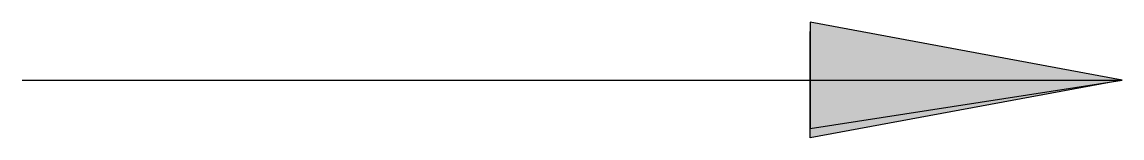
# Model space of a CAD drawing. Header units: inches. Extents: x 21.67 to 31.31, y 7.73 to 8.74.
import ezdxf

# ---------------------------------------------------------------- set-up
doc = ezdxf.new("R2010")
doc.units = ezdxf.units.IN
doc.header["$MEASUREMENT"] = 0

msp = doc.modelspace()

# ---------------------------------------------------------------- linework, layer by layer
for p, q in [((28.5737, 8.7422), (28.5737, 7.8126)), ((31.3053, 8.236), (28.5737, 8.7422)), ((28.5737, 7.7298), (28.5737, 8.6594)), ((21.6732, 8.236), (31.3053, 8.236)), ((31.3053, 8.236), (28.5737, 7.7298)), ((28.5737, 7.8126), (31.3053, 8.236))]:
    msp.add_line(p, q)
for points in [[(28.5737, 8.7422), (31.3053, 8.236), (28.5737, 8.236)], [(28.5737, 7.7298), (31.3053, 8.236), (28.5737, 8.236)]]:
    msp.add_solid(points)

doc.saveas('drawing.dxf')
